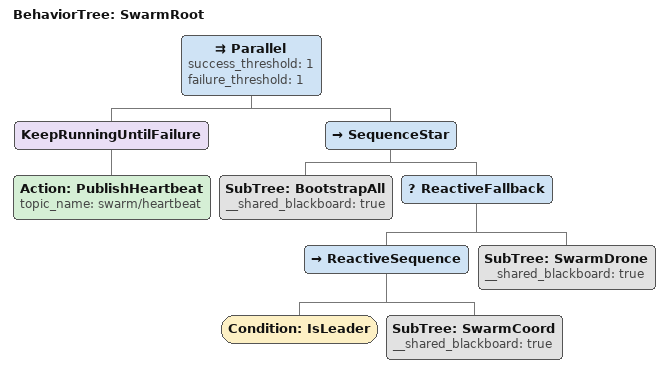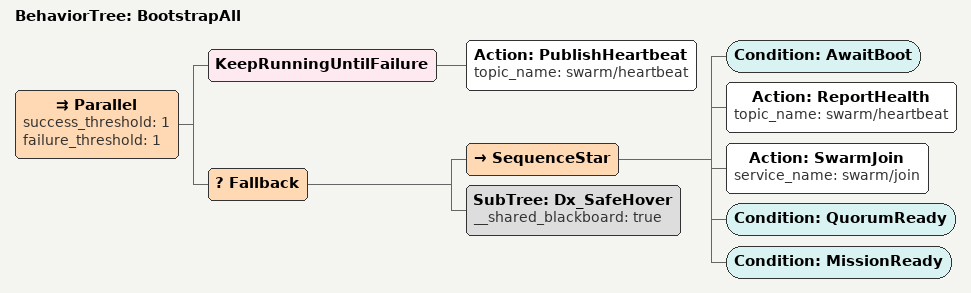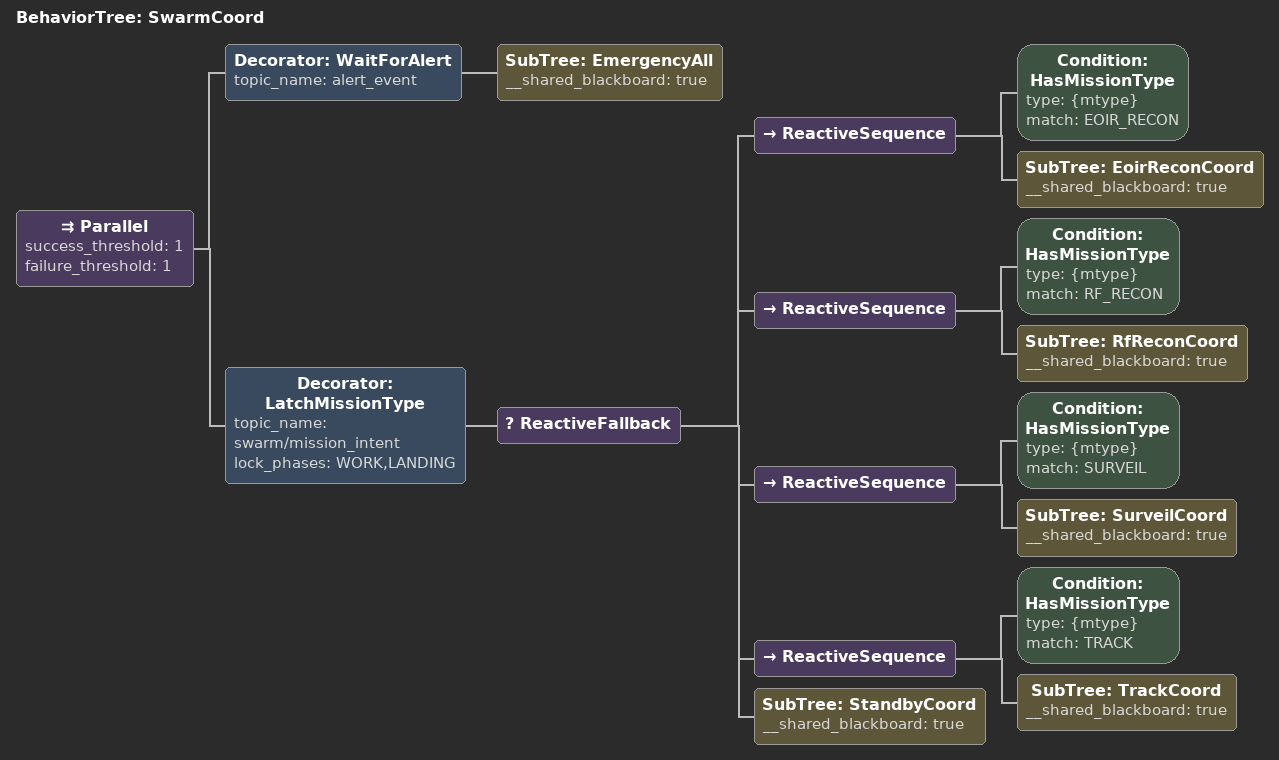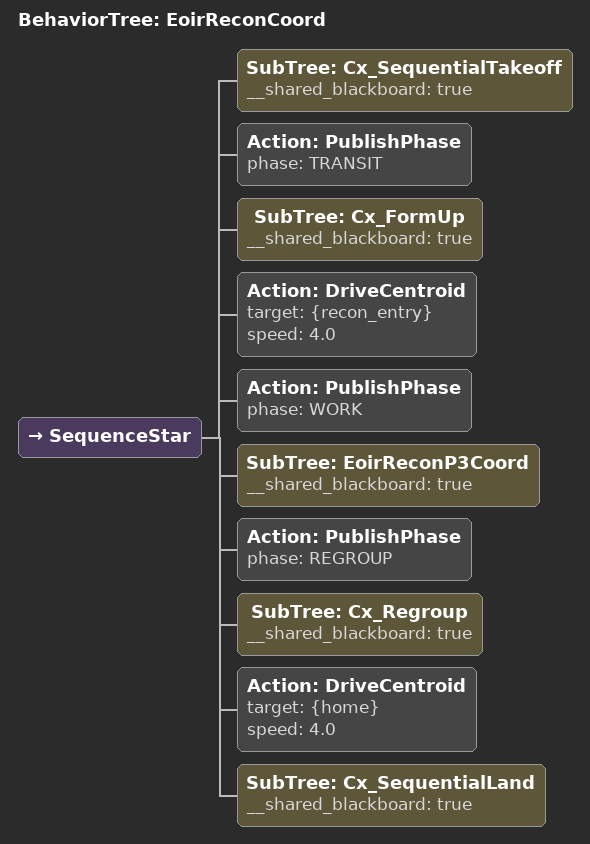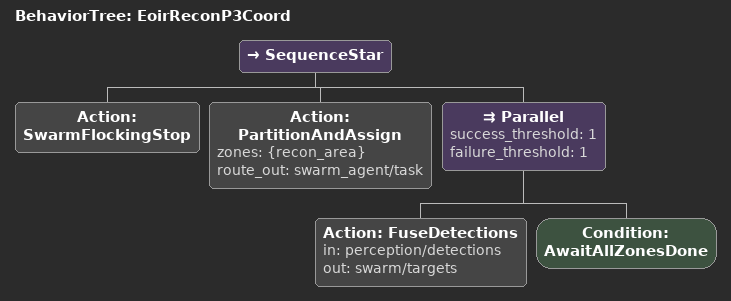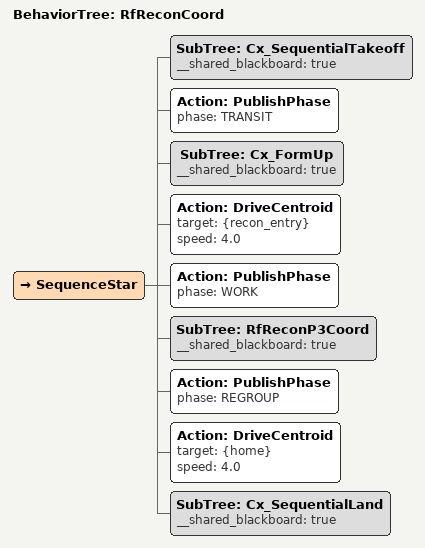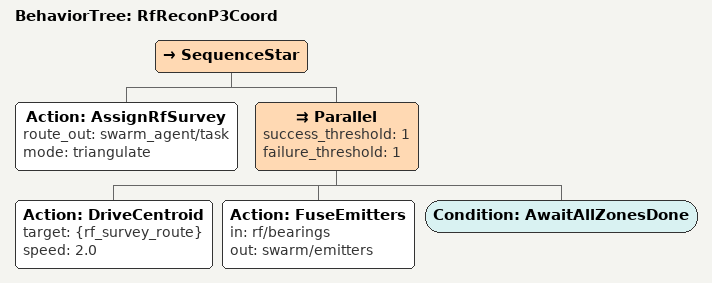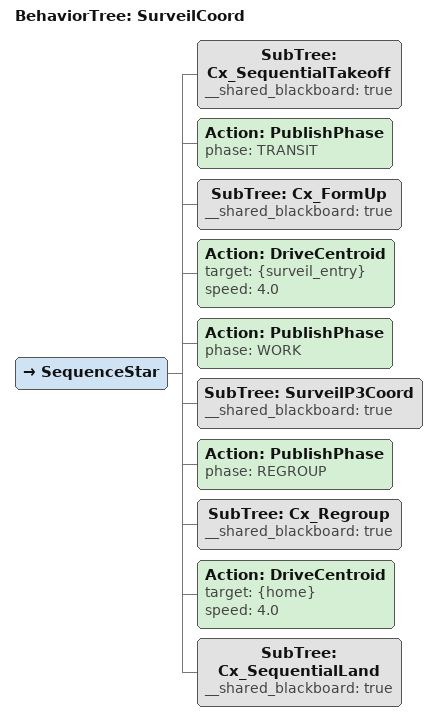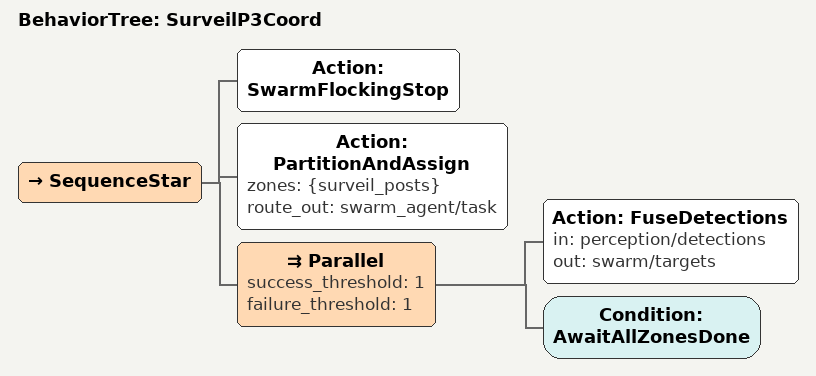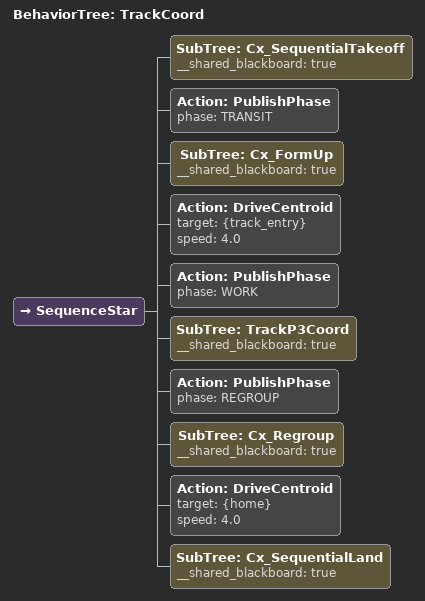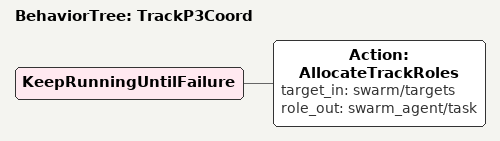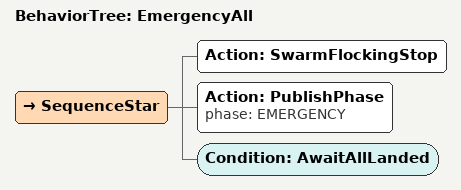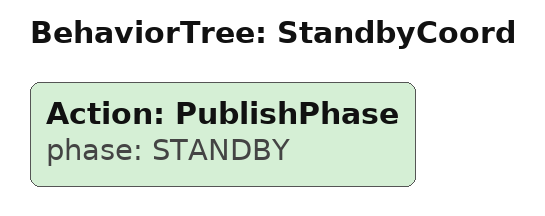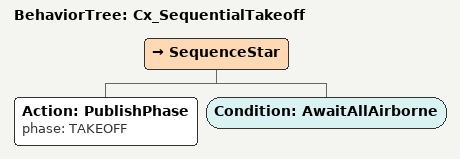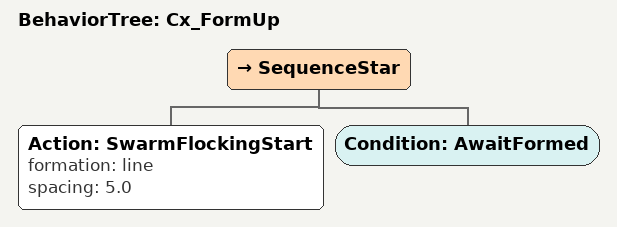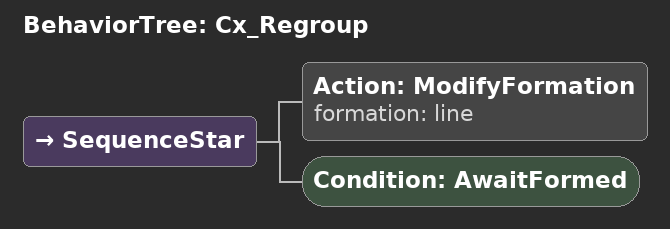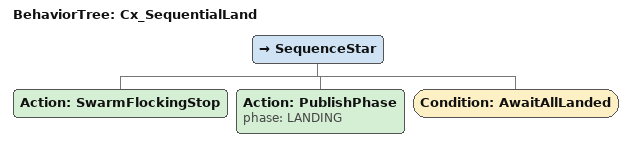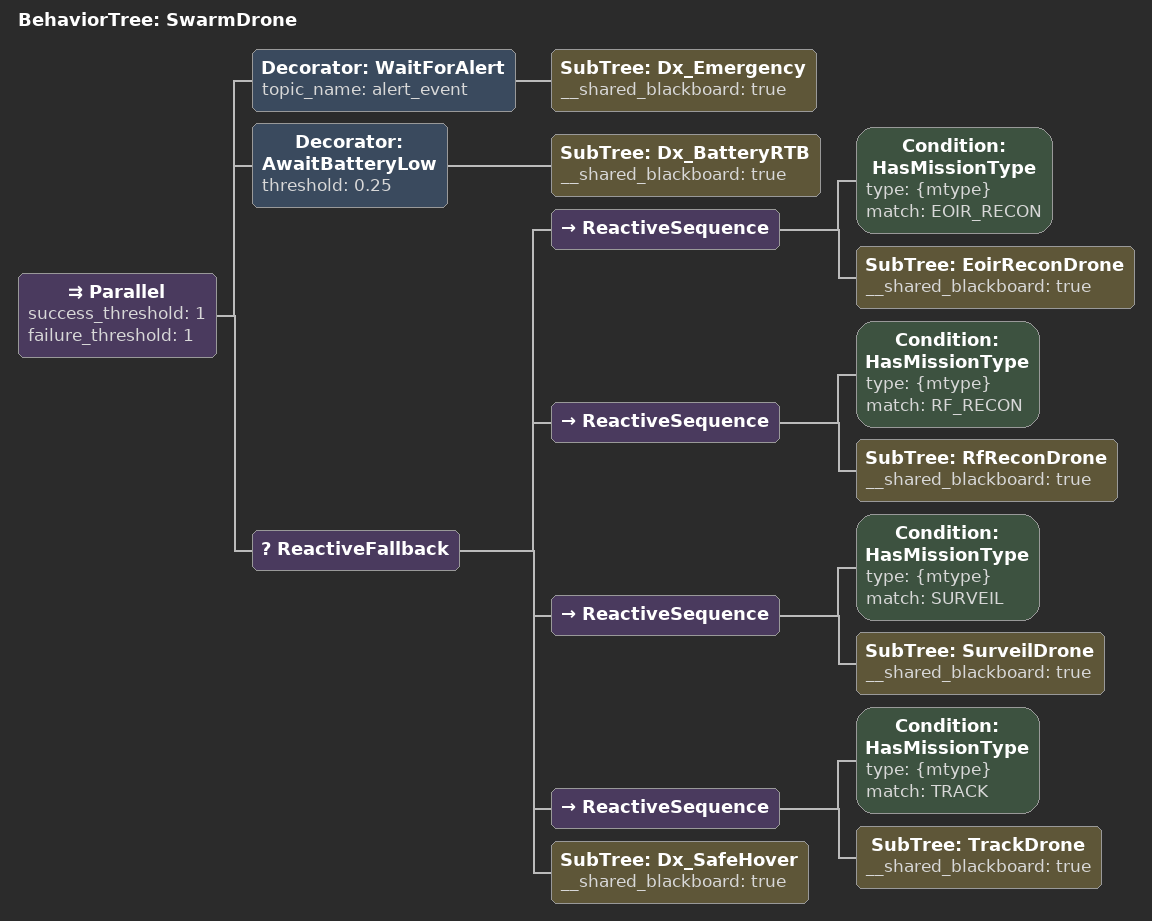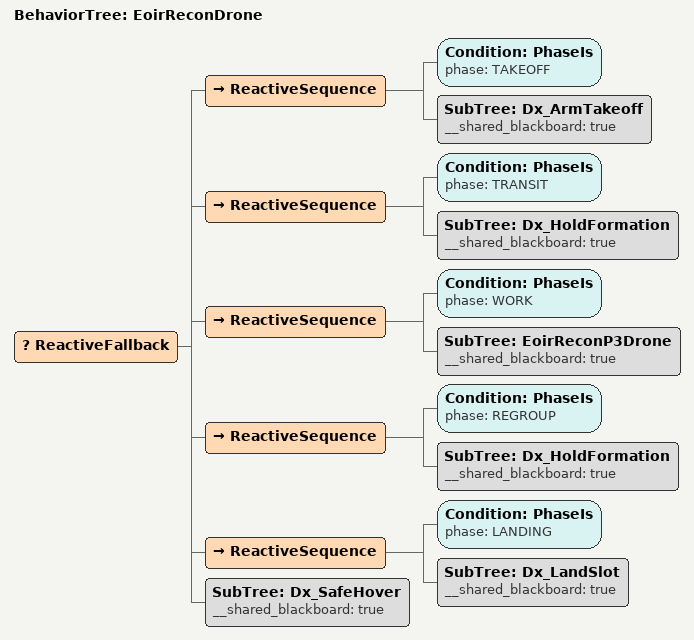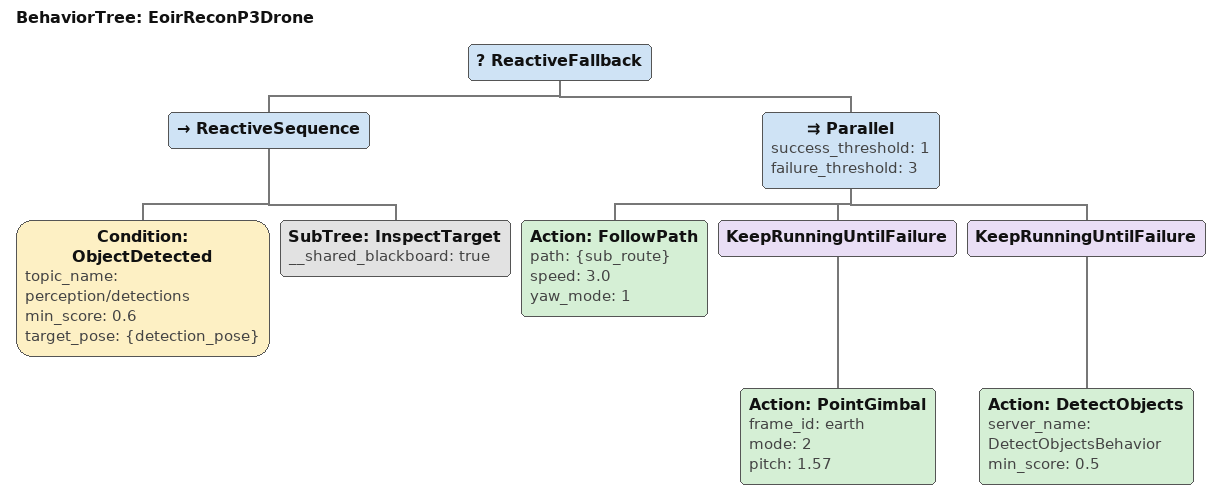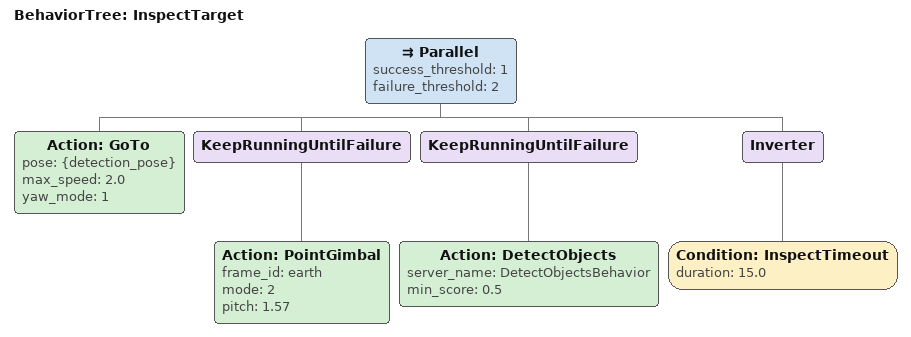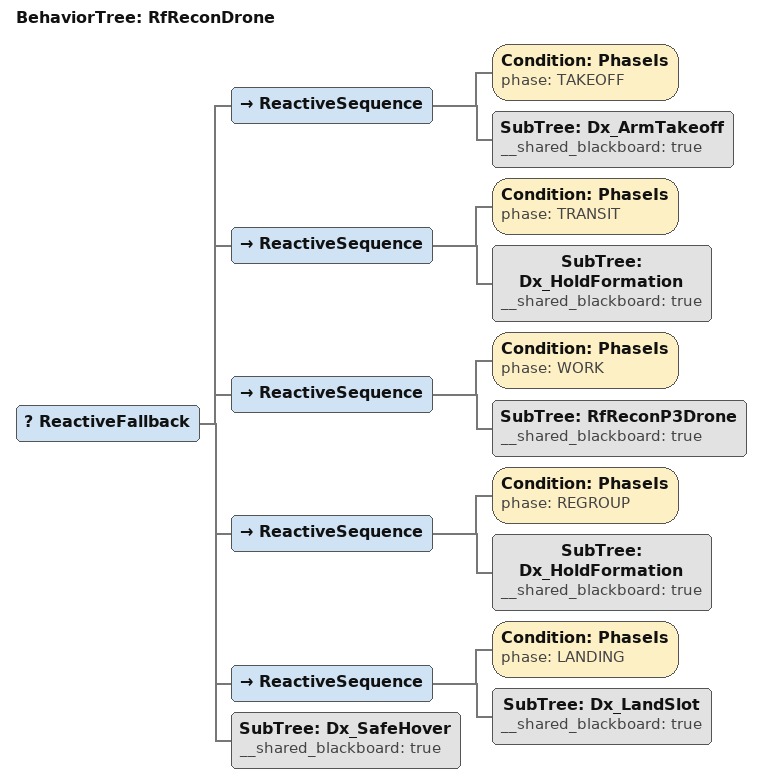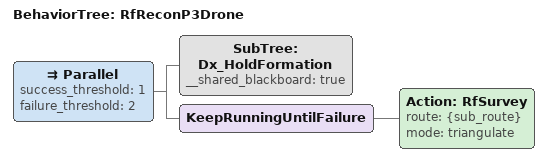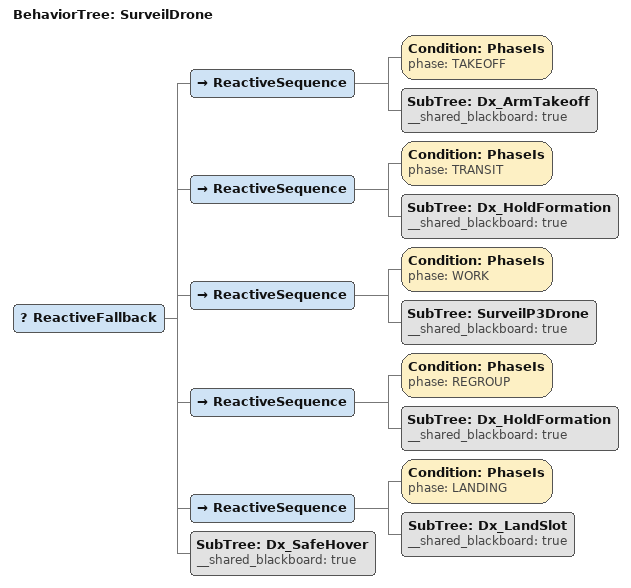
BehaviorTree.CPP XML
<BehaviorTree ID="SwarmRoot">
  <Parallel success_threshold="1" failure_threshold="1">
    <KeepRunningUntilFailure>
      <Action ID="PublishHeartbeat" topic_name="swarm/heartbeat"/>
    </KeepRunningUntilFailure>
    <SequenceStar>
      <SubTree ID="BootstrapAll" __shared_blackboard="true"/>
      <ReactiveFallback>
        <ReactiveSequence>
          <Condition ID="IsLeader"/>
          <SubTree ID="SwarmCoord" __shared_blackboard="true"/>
        </ReactiveSequence>
        <SubTree ID="SwarmDrone" __shared_blackboard="true"/>
      </ReactiveFallback>
    </SequenceStar>
  </Parallel>
</BehaviorTree>

<BehaviorTree ID="BootstrapAll">
  <Parallel success_threshold="1" failure_threshold="1">
    <KeepRunningUntilFailure>
      <Action ID="PublishHeartbeat" topic_name="swarm/heartbeat"/>
    </KeepRunningUntilFailure>
    <Fallback>
      <SequenceStar>
        <Condition ID="AwaitBoot"/>
        <Action ID="ReportHealth" topic_name="swarm/heartbeat"/>
        <Action ID="SwarmJoin" service_name="swarm/join"/>
        <Condition ID="QuorumReady"/>
        <Condition ID="MissionReady"/>
      </SequenceStar>
      <SubTree ID="Dx_SafeHover" __shared_blackboard="true"/>
    </Fallback>
  </Parallel>
</BehaviorTree>

<BehaviorTree ID="SwarmCoord">
  <Parallel success_threshold="1" failure_threshold="1">
    <Decorator ID="WaitForAlert" topic_name="alert_event">
      <SubTree ID="EmergencyAll" __shared_blackboard="true"/>
    </Decorator>
    <Decorator ID="LatchMissionType" topic_name="swarm/mission_intent" lock_phases="WORK,LANDING">
      <ReactiveFallback>
        <ReactiveSequence>
          <Condition ID="HasMissionType" type="{mtype}" match="EOIR_RECON"/>
          <SubTree ID="EoirReconCoord" __shared_blackboard="true"/>
        </ReactiveSequence>
        <ReactiveSequence>
          <Condition ID="HasMissionType" type="{mtype}" match="RF_RECON"/>
          <SubTree ID="RfReconCoord" __shared_blackboard="true"/>
        </ReactiveSequence>
        <ReactiveSequence>
          <Condition ID="HasMissionType" type="{mtype}" match="SURVEIL"/>
          <SubTree ID="SurveilCoord" __shared_blackboard="true"/>
        </ReactiveSequence>
        <ReactiveSequence>
          <Condition ID="HasMissionType" type="{mtype}" match="TRACK"/>
          <SubTree ID="TrackCoord" __shared_blackboard="true"/>
        </ReactiveSequence>
        <SubTree ID="StandbyCoord" __shared_blackboard="true"/>
      </ReactiveFallback>
    </Decorator>
  </Parallel>
</BehaviorTree>

<BehaviorTree ID="EoirReconCoord">
  <SequenceStar>
    <SubTree ID="Cx_SequentialTakeoff" __shared_blackboard="true"/>
    <Action ID="PublishPhase" phase="TRANSIT"/>
    <SubTree ID="Cx_FormUp" __shared_blackboard="true"/>
    <Action ID="DriveCentroid" target="{recon_entry}" speed="4.0"/>
    <Action ID="PublishPhase" phase="WORK"/>
    <SubTree ID="EoirReconP3Coord" __shared_blackboard="true"/>
    <Action ID="PublishPhase" phase="REGROUP"/>
    <SubTree ID="Cx_Regroup" __shared_blackboard="true"/>
    <Action ID="DriveCentroid" target="{home}" speed="4.0"/>
    <SubTree ID="Cx_SequentialLand" __shared_blackboard="true"/>
  </SequenceStar>
</BehaviorTree>

<BehaviorTree ID="EoirReconP3Coord">
  <SequenceStar>
    <Action ID="SwarmFlockingStop"/>
    <Action ID="PartitionAndAssign" zones="{recon_area}" route_out="swarm_agent/task"/>
    <Parallel success_threshold="1" failure_threshold="1">
      <Action ID="FuseDetections" in="perception/detections" out="swarm/targets"/>
      <Condition ID="AwaitAllZonesDone"/>
    </Parallel>
  </SequenceStar>
</BehaviorTree>

<BehaviorTree ID="RfReconCoord">
  <SequenceStar>
    <SubTree ID="Cx_SequentialTakeoff" __shared_blackboard="true"/>
    <Action ID="PublishPhase" phase="TRANSIT"/>
    <SubTree ID="Cx_FormUp" __shared_blackboard="true"/>
    <Action ID="DriveCentroid" target="{recon_entry}" speed="4.0"/>
    <Action ID="PublishPhase" phase="WORK"/>
    <SubTree ID="RfReconP3Coord" __shared_blackboard="true"/>
    <Action ID="PublishPhase" phase="REGROUP"/>
    <Action ID="DriveCentroid" target="{home}" speed="4.0"/>
    <SubTree ID="Cx_SequentialLand" __shared_blackboard="true"/>
  </SequenceStar>
</BehaviorTree>

<BehaviorTree ID="RfReconP3Coord">
  <SequenceStar>
    <Action ID="AssignRfSurvey" route_out="swarm_agent/task" mode="triangulate"/>
    <Parallel success_threshold="1" failure_threshold="1">
      <Action ID="DriveCentroid" target="{rf_survey_route}" speed="2.0"/>
      <Action ID="FuseEmitters" in="rf/bearings" out="swarm/emitters"/>
      <Condition ID="AwaitAllZonesDone"/>
    </Parallel>
  </SequenceStar>
</BehaviorTree>

<BehaviorTree ID="SurveilCoord">
  <SequenceStar>
    <SubTree ID="Cx_SequentialTakeoff" __shared_blackboard="true"/>
    <Action ID="PublishPhase" phase="TRANSIT"/>
    <SubTree ID="Cx_FormUp" __shared_blackboard="true"/>
    <Action ID="DriveCentroid" target="{surveil_entry}" speed="4.0"/>
    <Action ID="PublishPhase" phase="WORK"/>
    <SubTree ID="SurveilP3Coord" __shared_blackboard="true"/>
    <Action ID="PublishPhase" phase="REGROUP"/>
    <SubTree ID="Cx_Regroup" __shared_blackboard="true"/>
    <Action ID="DriveCentroid" target="{home}" speed="4.0"/>
    <SubTree ID="Cx_SequentialLand" __shared_blackboard="true"/>
  </SequenceStar>
</BehaviorTree>

<BehaviorTree ID="SurveilP3Coord">
  <SequenceStar>
    <Action ID="SwarmFlockingStop"/>
    <Action ID="PartitionAndAssign" zones="{surveil_posts}" route_out="swarm_agent/task"/>
    <Parallel success_threshold="1" failure_threshold="1">
      <Action ID="FuseDetections" in="perception/detections" out="swarm/targets"/>
      <Condition ID="AwaitAllZonesDone"/>
    </Parallel>
  </SequenceStar>
</BehaviorTree>

<BehaviorTree ID="TrackCoord">
  <SequenceStar>
    <SubTree ID="Cx_SequentialTakeoff" __shared_blackboard="true"/>
    <Action ID="PublishPhase" phase="TRANSIT"/>
    <SubTree ID="Cx_FormUp" __shared_blackboard="true"/>
    <Action ID="DriveCentroid" target="{track_entry}" speed="4.0"/>
    <Action ID="PublishPhase" phase="WORK"/>
    <SubTree ID="TrackP3Coord" __shared_blackboard="true"/>
    <Action ID="PublishPhase" phase="REGROUP"/>
    <SubTree ID="Cx_Regroup" __shared_blackboard="true"/>
    <Action ID="DriveCentroid" target="{home}" speed="4.0"/>
    <SubTree ID="Cx_SequentialLand" __shared_blackboard="true"/>
  </SequenceStar>
</BehaviorTree>

<BehaviorTree ID="TrackP3Coord">
  <KeepRunningUntilFailure>
    <Action ID="AllocateTrackRoles" target_in="swarm/targets" role_out="swarm_agent/task"/>
  </KeepRunningUntilFailure>
</BehaviorTree>

<BehaviorTree ID="EmergencyAll">
  <SequenceStar>
    <Action ID="SwarmFlockingStop"/>
    <Action ID="PublishPhase" phase="EMERGENCY"/>
    <Condition ID="AwaitAllLanded"/>
  </SequenceStar>
</BehaviorTree>

<BehaviorTree ID="StandbyCoord">
  <Action ID="PublishPhase" phase="STANDBY"/>
</BehaviorTree>

<BehaviorTree ID="Cx_SequentialTakeoff">
  <SequenceStar>
    <Action ID="PublishPhase" phase="TAKEOFF"/>
    <Condition ID="AwaitAllAirborne"/>
  </SequenceStar>
</BehaviorTree>

<BehaviorTree ID="Cx_FormUp">
  <SequenceStar>
    <!--
      SwarmFlockingStart: fire-and-forget. 편대 명령 발행 후 즉시 SUCCESS.
      수렴 판정은 AwaitFormed(M08 aggregator) 단독 담당.
      이중 대기 방지: AS2 action 완료 ≠ M08 formed 판정 시점.
    -->
    <Action ID="SwarmFlockingStart" formation="line" spacing="5.0"/>
    <Condition ID="AwaitFormed"/>
  </SequenceStar>
</BehaviorTree>

<BehaviorTree ID="Cx_Regroup">
  <SequenceStar>
    <Action ID="ModifyFormation" formation="line"/>
    <Condition ID="AwaitFormed"/>
  </SequenceStar>
</BehaviorTree>

<BehaviorTree ID="Cx_SequentialLand">
  <SequenceStar>
    <Action ID="SwarmFlockingStop"/>
    <Action ID="PublishPhase" phase="LANDING"/>
    <Condition ID="AwaitAllLanded"/>
  </SequenceStar>
</BehaviorTree>

<BehaviorTree ID="SwarmDrone">
  <Parallel success_threshold="1" failure_threshold="1">
    <!-- 선점 1: 비상 이벤트 (E1/E3) -->
    <Decorator ID="WaitForAlert" topic_name="alert_event">
      <SubTree ID="Dx_Emergency" __shared_blackboard="true"/>
    </Decorator>
    <!-- 선점 2: 배터리 저하 RTB (E2). 배터리OK 동안 RUNNING -->
    <Decorator ID="AwaitBatteryLow" threshold="0.25">
      <SubTree ID="Dx_BatteryRTB" __shared_blackboard="true"/>
    </Decorator>
    <ReactiveFallback>
      <ReactiveSequence>
        <Condition ID="HasMissionType" type="{mtype}" match="EOIR_RECON"/>
        <SubTree ID="EoirReconDrone" __shared_blackboard="true"/>
      </ReactiveSequence>
      <ReactiveSequence>
        <Condition ID="HasMissionType" type="{mtype}" match="RF_RECON"/>
        <SubTree ID="RfReconDrone" __shared_blackboard="true"/>
      </ReactiveSequence>
      <ReactiveSequence>
        <Condition ID="HasMissionType" type="{mtype}" match="SURVEIL"/>
        <SubTree ID="SurveilDrone" __shared_blackboard="true"/>
      </ReactiveSequence>
      <ReactiveSequence>
        <Condition ID="HasMissionType" type="{mtype}" match="TRACK"/>
        <SubTree ID="TrackDrone" __shared_blackboard="true"/>
      </ReactiveSequence>
      <SubTree ID="Dx_SafeHover" __shared_blackboard="true"/>
    </ReactiveFallback>
  </Parallel>
</BehaviorTree>

<BehaviorTree ID="EoirReconDrone">
  <ReactiveFallback>
    <ReactiveSequence>
      <Condition ID="PhaseIs" phase="TAKEOFF"/>
      <SubTree ID="Dx_ArmTakeoff" __shared_blackboard="true"/>
    </ReactiveSequence>
    <ReactiveSequence>
      <Condition ID="PhaseIs" phase="TRANSIT"/>
      <SubTree ID="Dx_HoldFormation" __shared_blackboard="true"/>
    </ReactiveSequence>
    <ReactiveSequence>
      <Condition ID="PhaseIs" phase="WORK"/>
      <SubTree ID="EoirReconP3Drone" __shared_blackboard="true"/>
    </ReactiveSequence>
    <ReactiveSequence>
      <Condition ID="PhaseIs" phase="REGROUP"/>
      <SubTree ID="Dx_HoldFormation" __shared_blackboard="true"/>
    </ReactiveSequence>
    <ReactiveSequence>
      <Condition ID="PhaseIs" phase="LANDING"/>
      <SubTree ID="Dx_LandSlot" __shared_blackboard="true"/>
    </ReactiveSequence>
    <SubTree ID="Dx_SafeHover" __shared_blackboard="true"/>
  </ReactiveFallback>
</BehaviorTree>

<BehaviorTree ID="EoirReconP3Drone">
  <ReactiveFallback>
    <ReactiveSequence>
      <Condition ID="ObjectDetected" topic_name="perception/detections" min_score="0.6" target_pose="{detection_pose}"/>
      <SubTree ID="InspectTarget" __shared_blackboard="true"/>
    </ReactiveSequence>
    <Parallel success_threshold="1" failure_threshold="3">
      <Action ID="FollowPath" path="{sub_route}" speed="3.0" yaw_mode="1"/>
      <KeepRunningUntilFailure>
        <Action ID="PointGimbal" frame_id="earth" mode="2" pitch="1.57"/>
      </KeepRunningUntilFailure>
      <KeepRunningUntilFailure>
        <Action ID="DetectObjects" server_name="DetectObjectsBehavior" min_score="0.5"/>
      </KeepRunningUntilFailure>
    </Parallel>
  </ReactiveFallback>
</BehaviorTree>

<BehaviorTree ID="InspectTarget">
  <Parallel success_threshold="1" failure_threshold="2">
    <Action ID="GoTo" pose="{detection_pose}" max_speed="2.0" yaw_mode="1"/>
    <KeepRunningUntilFailure>
      <Action ID="PointGimbal" frame_id="earth" mode="2" pitch="1.57"/>
    </KeepRunningUntilFailure>
    <KeepRunningUntilFailure>
      <Action ID="DetectObjects" server_name="DetectObjectsBehavior" min_score="0.5"/>
    </KeepRunningUntilFailure>
    <Inverter>
      <Condition ID="InspectTimeout" duration="15.0"/>
    </Inverter>
  </Parallel>
</BehaviorTree>

<BehaviorTree ID="RfReconDrone">
  <ReactiveFallback>
    <ReactiveSequence>
      <Condition ID="PhaseIs" phase="TAKEOFF"/>
      <SubTree ID="Dx_ArmTakeoff" __shared_blackboard="true"/>
    </ReactiveSequence>
    <ReactiveSequence>
      <Condition ID="PhaseIs" phase="TRANSIT"/>
      <SubTree ID="Dx_HoldFormation" __shared_blackboard="true"/>
    </ReactiveSequence>
    <ReactiveSequence>
      <Condition ID="PhaseIs" phase="WORK"/>
      <SubTree ID="RfReconP3Drone" __shared_blackboard="true"/>
    </ReactiveSequence>
    <ReactiveSequence>
      <Condition ID="PhaseIs" phase="REGROUP"/>
      <SubTree ID="Dx_HoldFormation" __shared_blackboard="true"/>
    </ReactiveSequence>
    <ReactiveSequence>
      <Condition ID="PhaseIs" phase="LANDING"/>
      <SubTree ID="Dx_LandSlot" __shared_blackboard="true"/>
    </ReactiveSequence>
    <SubTree ID="Dx_SafeHover" __shared_blackboard="true"/>
  </ReactiveFallback>
</BehaviorTree>

<BehaviorTree ID="RfReconP3Drone">
  <Parallel success_threshold="1" failure_threshold="2">
    <SubTree ID="Dx_HoldFormation" __shared_blackboard="true"/>
    <KeepRunningUntilFailure>
      <Action ID="RfSurvey" route="{sub_route}" mode="triangulate"/>
    </KeepRunningUntilFailure>
  </Parallel>
</BehaviorTree>

<BehaviorTree ID="SurveilDrone">
  <ReactiveFallback>
    <ReactiveSequence>
      <Condition ID="PhaseIs" phase="TAKEOFF"/>
      <SubTree ID="Dx_ArmTakeoff" __shared_blackboard="true"/>
    </ReactiveSequence>
    <ReactiveSequence>
      <Condition ID="PhaseIs" phase="TRANSIT"/>
      <SubTree ID="Dx_HoldFormation" __shared_blackboard="true"/>
    </ReactiveSequence>
    <ReactiveSequence>
      <Condition ID="PhaseIs" phase="WORK"/>
      <SubTree ID="SurveilP3Drone" __shared_blackboard="true"/>
    </ReactiveSequence>
    <ReactiveSequence>
      <Condition ID="PhaseIs" phase="REGROUP"/>
      <SubTree ID="Dx_HoldFormation" __shared_blackboard="true"/>
    </ReactiveSequence>
    <ReactiveSequence>
      <Condition ID="PhaseIs" phase="LANDING"/>
      <SubTree ID="Dx_LandSlot" __shared_blackboard="true"/>
    </ReactiveSequence>
    <SubTree ID="Dx_SafeHover" __shared_blackboard="true"/>
  </ReactiveFallback>
</BehaviorTree>
